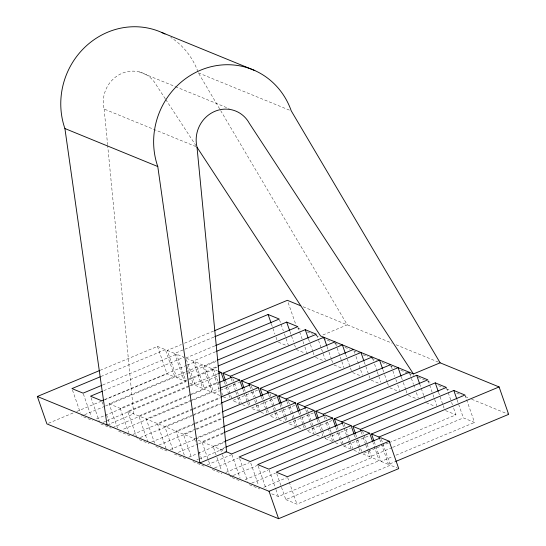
<?xml version="1.0" encoding="UTF-8"?>
<svg xmlns="http://www.w3.org/2000/svg" width="546" height="546" viewBox="0 0 546 546"><rect width="100%" height="100%" fill="white"/><g stroke="black" fill="none" stroke-linecap="round" stroke-linejoin="round"><path stroke-width="0.41" stroke-dasharray="2.73 2.05" d="M100.171 370.304L157.487 346.41L165.377 349.645L174.925 377.061L105.044 406.19M100.996 376.481L165.377 349.645M217.192 367.117L184.214 380.862L176.788 377.818L167.24 350.402L181.368 344.512M184.514 343.202L213.561 331.088M167.24 350.402L174.665 353.439L184.091 349.515M184.876 349.187L213.923 337.073M102.716 384.971L176.522 354.204L183.954 357.241L103.078 390.956M185.811 357.999L214.865 345.891M186.555 358.306L193.236 361.043L216.011 351.549M104.798 399.44L186.459 365.397M187.244 365.076L195.093 361.8L202.525 364.837L212.073 392.26L121.778 429.9M48.471 423.259L73.601 412.783M76.74 411.472L101.078 401.324M104.218 400.02L167.035 373.833L174.925 377.061M117.547 428.078L109.091 403.787L185.251 372.038M186.036 371.71L202.525 364.837M83.845 415.028L81.49 416.011L92.636 420.57M84.63 414.701L104.259 406.517M219.874 395.447L213.93 393.018L204.381 365.602L216.161 360.688M176.788 377.818L186.206 373.894M186.991 373.566L216.045 361.459M204.381 365.602L211.814 368.639L217.308 366.346M109.091 403.787L120.229 408.347L188.541 379.873M189.325 379.545L213.67 369.396L217.383 370.918M96.56 418.932L104.416 415.663M105.201 415.335L186.07 381.62L176.522 354.204M136.664 437.237L127.662 411.391L188.902 385.858M189.687 385.531L217.956 373.744M103.208 422.304L106.347 420.993M107.132 420.666L193.502 384.657L186.95 365.861M186.357 359.568L195.359 385.421L218.127 375.928M107.002 424.986L133.695 413.854L107.671 145.536M322.925 334.978L347.27 324.829L198.389 72.891A74.584 70.243 -67.7 0 0 170.775 37.367M195.359 385.421L202.784 388.459L218.489 381.913M190.629 394.342L138.807 415.95L147.809 441.796M191.414 394.014L218.891 382.562M112.776 427.511L188.943 395.768M189.728 395.44L204.648 389.216L212.073 392.26M190.991 400.327L146.232 418.987L154.689 443.27M191.776 400L219.253 388.547M213.93 393.018L219.424 390.724M220.215 390.397L239.844 382.214M192.711 408.817L157.378 423.546L166.38 449.399M193.496 408.49L220.195 397.358M132.924 434.459L192.595 409.582M193.38 409.254L220.079 398.13M193.072 414.803L164.803 426.583L173.266 450.866M193.857 414.475L220.557 403.344M140.349 437.496L192.172 415.895M192.956 415.567L220.441 404.108M257.63 390.144L232.5 400.614L239.189 403.351M194.792 423.287L175.948 431.142L184.405 455.425M195.577 422.959L221.492 412.162M150.71 442.383L148.355 443.366L137.21 438.807M151.495 442.055L194.676 424.051M195.461 423.73L222.161 412.599M195.154 429.272L183.381 434.179L191.564 457.685M195.939 428.944L222.638 417.82M158.92 445.092L193.468 430.692M196.615 429.388L222.522 418.584M276.201 397.741L251.078 408.217L257.76 410.947M127.662 411.391L194.519 438.738L222.788 426.958M170.065 449.651L195.195 439.182M195.98 438.854L223.457 427.395M223.15 432.944L201.952 441.782L210.408 466.066M178.283 452.368L197.911 444.185M198.696 443.857L223.819 433.381M294.772 405.337L269.649 415.813L275.594 418.243M224.87 441.427L213.097 446.341L216.639 456.524M188.636 457.255L197.277 453.651M198.061 453.323L224.754 442.199M225.232 447.413L220.523 449.378L222.161 454.081M196.853 459.964L198.423 459.309M199.208 458.981L225.123 448.184M313.349 412.94L288.22 423.409L295.652 426.453L291.557 414.701M207.214 464.851L231.552 454.702M214.639 467.888L238.199 458.074M331.92 420.536L306.791 431.012L314.223 434.05M225.785 472.447L249.338 462.633M232.425 475.819L230.071 476.801L241.216 481.36M233.21 475.491L257.555 465.342M324.549 436.261L325.368 438.609L350.491 428.132M245.14 479.722L267.915 470.229M251.788 483.087L275.341 473.266M339.032 432.104L343.939 446.205L369.062 435.735M263.718 487.319L286.486 477.825M388.424 443.004L362.51 453.808L369.942 456.845L391.926 447.679M389.209 442.676L455.951 414.858L453.494 407.801M392.71 447.351L463.377 417.895L474.522 422.454L466.612 399.733M271.676 493.816L278.364 496.553L371.799 457.603L379.224 460.647L372.952 442.622M276.788 473.744L285.79 499.59L379.224 460.647M375.901 446.519L381.088 461.404L392.861 456.49M396 455.187L474.522 422.454M381.088 461.404L388.513 464.441L394.792 461.82M285.79 499.59L296.935 504.149L390.37 465.199L397.208 467.997M198.389 72.891L289.68 110.237M139.51 71.963L174.925 86.452M175.409 86.664L229.224 108.668M165.329 98.86L156.47 85.333A29.832 28.099 -67.7 0 0 121.301 73.642A29.832 28.099 -67.7 0 0 104.129 109.029L196.99 147.017M303.132 306.77L392.124 343.181M396.062 344.792L440.131 362.817M297.707 328.064L301.645 329.675M307.152 331.927L312.66 334.186M315.806 335.469L319.744 337.08M322.891 338.37L330.767 341.591M334.698 343.202L339.421 345.133M344.929 347.386L349.652 349.317M353.59 350.928L358.312 352.859M363.035 354.791L367.758 356.722M371.69 358.333L376.412 360.264M381.927 362.517L386.65 364.455M389.796 365.738L394.519 367.67M400.812 370.249L407.896 373.143M408.688 373.471L413.411 375.402M418.134 377.334L424.426 379.907M427.579 381.197L431.511 382.807M438.595 385.708L443.318 387.64M446.464 388.923L450.402 390.533M456.702 393.113L461.425 395.045M465.356 396.655L468.502 397.938M471.655 399.228L508.647 414.366M278.392 342.212L285.824 345.256M296.225 349.508L304.395 352.853M315.54 357.412L322.966 360.449M334.111 365.008L342.287 368.352M352.682 372.611L360.858 375.948M371.26 380.207L379.429 383.551M389.83 387.803L398 391.148M408.401 395.4L415.834 398.443M426.235 402.695L434.404 406.04M445.55 410.599L455.951 414.858M189.79 383.142L193.502 384.657M223.218 396.819L227.675 398.641M242.533 404.723L246.99 406.545M261.104 412.319L267.049 414.748M278.938 419.615L284.138 421.737M298.252 427.511L302.709 429.34M316.823 435.114L322.768 437.544M325.368 438.609L332.794 441.646M335.394 442.71L339.114 444.232M343.939 446.205L350.628 448.942M353.972 450.307L359.166 452.436M198.239 440.26L226.563 451.849M100.805 423.914L111.207 428.166M118.639 431.21L129.777 435.769M155.781 446.403L166.926 450.962M174.351 454.006L185.497 458.565M192.929 461.602L204.067 466.161M212.244 469.505L221.901 473.457M249.385 484.698L259.787 488.957M165.793 99.57L196.096 145.85M464.974 395.031L466.339 398.949M457.104 399.877L463.377 417.895M446.676 388.22L451.31 401.535M451.583 402.32L453.221 407.023M438.534 392.281L442.895 404.811M443.168 405.596L444.26 408.729M428.098 380.623L432.739 393.939M433.012 394.724L434.377 398.641M434.65 399.419L436.827 405.692M419.683 383.893L423.778 395.645M424.051 396.43L425.689 401.133M409.8 373.805L413.349 383.988M413.622 384.773L415.26 389.475M416.345 392.608L418.256 398.089M401.385 377.081L403.023 381.784M403.296 382.562L405.753 389.612M406.026 390.397L407.111 393.529M391.229 366.209L392.594 370.127M392.867 370.905L394.772 376.392M395.864 379.525L396.683 381.872M397.775 385.012L399.686 390.492M382.814 369.485L384.452 374.181M384.725 374.965L387.175 382.016M387.448 382.801L388.54 385.933M372.659 358.606L373.471 360.961M374.563 364.093L377.02 371.143M377.293 371.928L380.842 382.111M364.237 361.882L365.602 365.8M365.875 366.584L369.97 378.337M354.354 351.795L354.9 353.358M355.992 356.497L362.537 375.293M381.367 439.353L390.37 465.199M379.784 439.373L381.149 443.291M381.422 444.075L388.513 464.441M345.666 354.286L347.031 358.203M347.304 358.988L351.399 370.734M374.263 441.816L375.628 445.734M335.51 343.414L336.875 347.331M337.148 348.116L343.966 367.697M362.524 430.965L366.885 443.502M367.158 444.287L369.069 449.767M369.342 450.552L371.799 457.603M361.213 431.777L362.851 436.472M363.117 437.257L365.574 444.308M365.847 445.092L367.758 450.58M368.031 451.358L369.942 456.845M327.095 346.69L328.733 351.385M329.006 352.17L331.463 359.22M331.729 360.005L332.821 363.138M355.692 434.22L357.33 438.923M357.603 439.701L361.691 451.453M354.381 435.025L356.019 439.728M356.292 440.513L358.742 447.563M359.015 448.341L360.107 451.481M316.666 335.032L318.304 339.728M318.577 340.513L321.301 348.348M321.574 349.133L325.396 360.101M344.226 424.153L345.038 426.501M346.13 429.634L348.587 436.691M348.86 437.469L350.225 441.386M350.498 442.171L352.682 448.437M342.635 424.174L343.727 427.313M344 428.091L346.457 435.142M346.73 435.926L348.368 440.629M348.641 441.414L351.098 448.464M308.524 339.086L310.162 343.789M310.435 344.574L312.885 351.624M313.158 352.409L313.977 354.757M337.121 426.624L338.759 431.32M335.81 427.429L337.442 432.132M337.715 432.91L341.537 443.878M298.089 327.429L302.73 340.752M303.003 341.537L303.822 343.884M304.914 347.017L307.371 354.067M288.186 302.675L295.83 324.611M325.648 416.557L326.467 418.905M327.559 422.038L330.016 429.088M330.289 429.873L334.104 440.84M324.065 416.578L325.157 419.71M326.249 422.843L327.887 427.545M328.16 428.33L329.798 433.033M330.071 433.811L332.521 440.861M289.946 331.49L293.495 341.673M294.587 344.806L295.406 347.16M318.543 419.021L319.635 422.154M319.908 422.938L322.365 429.989M322.638 430.774L324.276 435.476M317.233 419.833L318.598 423.744M318.871 424.529L323.512 437.851M279.518 319.833L283.34 330.801M284.432 333.934L285.797 337.851M286.07 338.636L288.793 346.471M307.35 409.739L308.442 412.872M308.715 413.656L315.26 432.459M305.767 409.766L307.132 413.684M307.405 414.462L311.766 426.999M312.039 427.784L313.95 433.265M271.376 323.894L274.925 334.077M276.017 337.21L277.109 340.342M299.972 411.425L301.61 416.127M301.883 416.905L304.34 423.962M304.613 424.74L306.251 429.443M298.662 412.23L300.027 416.148M300.3 416.932L303.03 424.768M303.303 425.552L304.388 428.685M288.506 401.358L289.871 405.275M290.144 406.06L296.963 425.641M286.923 401.378L288.554 406.081M288.827 406.866L291.284 413.916M281.129 403.044L283.04 408.524M283.313 409.309L285.763 416.359M286.036 417.144L287.674 421.846M280.091 404.634L281.729 409.336M282.002 410.114L284.452 417.164M284.725 417.949L286.363 422.652M269.936 393.762L274.297 406.292M274.57 407.077L275.389 409.425M276.481 412.564L278.392 418.045M268.618 394.567L269.983 398.484M270.256 399.269L274.624 411.8M274.897 412.585L276.802 418.072M262.831 396.225L264.462 400.928M264.735 401.713L267.192 408.763M267.465 409.548L269.103 414.243M261.514 397.038L265.882 409.568M266.155 410.353L267.793 415.056M287.66 477.518L296.935 504.149M251.358 386.158L255.726 398.696M255.999 399.481L256.818 401.829M257.91 404.961L260.36 412.012M249.775 386.186L251.413 390.888M251.686 391.666L253.597 397.154M254.689 400.286L256.047 404.204M256.32 404.989L258.504 411.254M244.253 388.629L245.891 393.332M246.164 394.116L248.621 401.167M248.894 401.945L250.532 406.647M242.943 389.435L247.311 401.972M247.584 402.757L248.949 406.674M269.082 469.915L275.634 488.718M275.907 489.503L278.364 496.553M232.787 378.562L234.152 382.48M234.425 383.265L236.336 388.745M237.428 391.878L238.24 394.232M239.332 397.365L241.243 402.846M231.204 378.59L232.842 383.285M233.115 384.07L235.565 391.12M235.838 391.905L237.476 396.608M237.749 397.386L239.933 403.658M258.217 466.141L266.127 488.861M225.682 381.033L227.32 385.729M227.593 386.513L231.954 399.051M224.372 381.838L226.01 386.541M226.283 387.319L228.733 394.376M229.006 395.154L229.825 397.508M250.785 463.104L258.422 485.039M213.67 369.396L219.123 385.067M221.853 392.902L222.672 395.249M211.814 368.639L219.724 391.359M239.639 458.544L247.556 481.265M231.941 454.722L240.124 478.221M195.093 361.8L204.648 389.216M193.236 361.043L202.784 388.459M222.434 454.866L229.525 475.232M216.912 457.309L221.553 470.625M174.665 353.439L184.214 380.862M194.519 438.738L195.884 442.656M199.16 452.061L202.163 460.674M157.487 346.41L167.035 373.833M120.229 408.347L128.692 432.637M101.931 401.535L103.023 404.668M106.572 414.851L110.115 425.034M91.059 397.754L99.515 422.044M83.361 393.932L91.271 416.653M72.488 390.158L80.398 412.878M104.129 109.029L107.589 144.69"/><path stroke-width="0.82" d="M372.406 441.059L369.676 433.224L276.242 472.174L287.387 476.733L380.821 437.783L389.182 441.202L398.73 468.618L278.596 518.7L46.901 423.908L37.353 396.492L99.386 370.632M100.211 376.808L71.942 388.595L83.088 393.154L101.931 385.299M214.346 330.767L287.373 300.32L300.771 305.808M214.708 336.745L268.1 314.489L279.245 319.048L215.65 345.563M102.293 391.284L90.513 396.191L101.658 400.75L103.228 400.095M216.796 351.221L286.677 322.092L297.823 326.651L217.731 360.032M218.093 366.018L305.248 329.688L316.393 334.248L222.952 373.198L225.409 380.248M218.741 373.416L221.096 372.44L224.099 381.053M222.952 373.198L230.385 376.235L323.819 337.285L326.822 345.905M219.676 382.234L232.241 376.999L239.674 380.036L242.67 388.656M220.038 388.22L239.674 380.036M243.98 387.844L241.53 380.794L334.964 341.844M241.53 380.794L248.956 383.838L342.397 344.888L345.393 353.501M220.98 397.031L250.812 384.596L258.244 387.633L261.241 396.253M221.342 403.016L258.244 387.633M262.558 395.447L260.101 388.397L353.535 349.447M260.101 388.397L267.526 391.434L360.967 352.484L363.97 361.097M222.277 411.834L269.39 392.192L276.815 395.229L279.818 403.849M223.423 417.492L276.815 395.229M281.129 403.044L278.672 395.993L372.113 357.043M278.672 395.993L286.104 399.03L379.538 360.08L382.541 368.7M223.573 426.631L287.96 399.788L295.386 402.832L298.389 411.445M223.935 432.616L295.386 402.832M299.699 410.64L297.242 403.59L390.683 364.639M297.242 403.59L304.675 406.627L398.109 367.676L401.112 376.296M224.87 441.427L306.531 407.391L313.964 410.428L316.96 419.048M226.024 447.085L313.964 410.428M318.27 418.236L315.82 411.186L409.254 372.236M335.537 426.644L332.534 418.024L325.102 414.987L231.668 453.938L226.563 451.849L199.863 462.974L157.774 166.523A74.584 70.243 -67.7 0 1 200.641 70.154A74.584 70.243 -67.7 0 1 291.257 110.886L440.131 362.817L499.099 386.943L508.647 414.366L395.577 461.5M197.031 147.277L320.57 335.954L413.431 373.949L440.131 362.817M315.82 411.186L323.246 414.23L416.687 375.279L427.825 379.839L334.391 418.789L336.848 425.839M332.534 418.024L239.093 456.975L250.239 461.534L343.68 422.584L351.105 425.627L354.108 434.241M334.391 418.789L341.823 421.826L435.258 382.876L446.403 387.435L352.962 426.385L355.419 433.435M351.105 425.627L257.671 464.578L268.816 469.137L362.251 430.187L369.676 433.224M352.962 426.385L360.394 429.422L453.828 390.472L464.974 395.031L371.539 433.981L373.99 441.032M371.539 433.981L378.965 437.025L499.099 386.943M37.353 396.492L269.048 491.284L389.182 441.202M161.964 32.569L254.825 70.564M164.96 34.009A74.584 70.243 -67.7 0 0 85.312 46.813A74.584 70.243 -67.7 0 0 64.906 128.535L157.774 166.523M218.871 371.526L221.096 372.44M413.431 373.949L249.331 123.321A29.832 28.099 -67.7 0 0 214.162 111.637A29.832 28.099 -67.7 0 0 196.99 147.017L226.563 451.849M453.828 390.472L456.831 399.092M435.258 382.876L438.261 391.496M416.687 375.279L419.683 383.893M378.965 437.025L379.511 438.588M360.394 429.422L360.94 430.992M341.823 421.826L342.362 423.396M305.248 329.688L308.251 338.308M323.246 414.23L323.792 415.793M286.677 322.092L289.673 330.705M304.675 406.627L305.221 408.196M268.1 314.489L271.103 323.109M286.104 399.03L286.65 400.6M267.526 391.434L268.345 393.782M248.956 383.838L249.502 385.401M230.385 376.235L230.931 377.805M269.048 491.284L278.596 518.7M64.906 128.535L107.002 424.986"/></g></svg>
